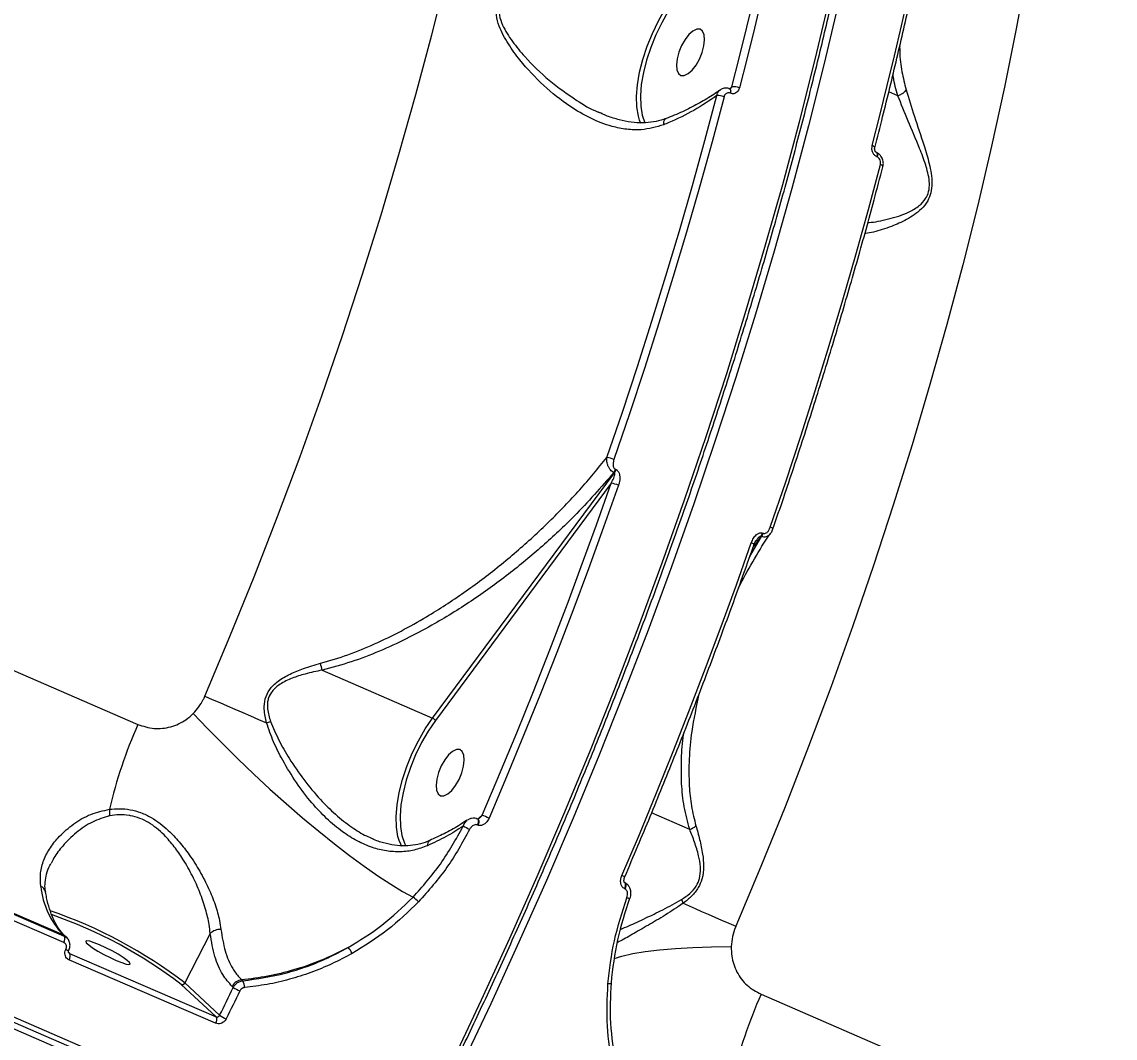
# Model space of a CAD drawing. Header units: millimetres. Extents: x -8092 to 6423, y -6886 to 5604.
# Drawn here: x 808.1 to 1005.1, y -2738.1 to -2555 of the extents above; entities that cross this region are included whole.
import ezdxf

# ---------------------------------------------------------------- set-up
doc = ezdxf.new("R2010")
doc.units = ezdxf.units.MM
for name, color, linetype in [('DIKOM_ОБЪЕКТ', 7, 'Continuous'), ('DIKOM_РАЗМЕР_ЗОНА', 7, 'Continuous'), ('DIKOM_РАЗМЕР_ОБЪЕКТА', 7, 'Continuous')]:
    doc.layers.add(name, color=color, linetype=linetype)
doc.styles.add('style1', font='arial.ttf', dxfattribs={"width": 0.8})
doc.dimstyles.new('1-50', dxfattribs={"dimtxt": 300, "dimasz": 200, "dimexe": 100, "dimexo": 0, "dimgap": 100, "dimtad": 1, "dimtxsty": 'style1', "dimcen": 200, "dimclrd": 7, "dimclre": 7, "dimclrt": 7, "dimadec": 1, "dimazin": 2, "dimtfac": 1, "dimtmove": 0, "dimatfit": 2, "dimfxl": 0, "dimlwd": 25, "dimlwe": 18, "dimarcsym": 0})

# ---------------------------------------------------------------- blocks, each defined once
blk = doc.blocks.new('*D9')
at = {"layer": 'Defpoints', "color": 0, "transparency": 16777216}
for p in [(-8092.06, -86.27), (4664.84, -1471.84), (4664.84, -6785.92)]:
    blk.add_point(p, dxfattribs=at)
at = {"layer": 'DIKOM_РАЗМЕР_ЗОНА', "color": 7, "lineweight": 18, "transparency": 16777216}
for p, q in [((-8092.06, -86.27), (-8092.06, -6885.92)), ((4664.84, -1471.84), (4664.84, -6885.92))]:
    blk.add_line(p, q, dxfattribs=at)
at = {"layer": 'DIKOM_РАЗМЕР_ЗОНА', "color": 7, "lineweight": 25, "transparency": 16777216}
blk.add_line((-7892.06, -6785.92), (4464.84, -6785.92), dxfattribs=at)
at = {"layer": 'DIKOM_РАЗМЕР_ЗОНА', "color": 7, "transparency": 16777216}
for points in [[(-7892.06, -6752.58), (-7892.06, -6819.25), (-8092.06, -6785.92)], [(4464.84, -6752.58), (4464.84, -6819.25), (4664.84, -6785.92)]]:
    blk.add_solid(points, dxfattribs=at)
at = {"layer": 'DIKOM_РАЗМЕР_ЗОНА', "color": 7, "transparency": 16777216, "insert": (-2159.84, -6532.75), "char_height": 300, "attachment_point": 5, "style": 'style1'}
blk.add_mtext('12760', dxfattribs=at)
blk = doc.blocks.new('*D10')
at = {"layer": 'Defpoints', "color": 0, "transparency": 16777216}
for p in [(-65.22, 5603.5), (2870.75, -5504.88), (6323.39, -5504.88)]:
    blk.add_point(p, dxfattribs=at)
at = {"layer": 'DIKOM_РАЗМЕР_ЗОНА', "color": 7, "lineweight": 18, "transparency": 16777216}
for p, q in [((-65.22, 5603.5), (6423.39, 5603.5)), ((2870.75, -5504.88), (6423.39, -5504.88))]:
    blk.add_line(p, q, dxfattribs=at)
at = {"layer": 'DIKOM_РАЗМЕР_ЗОНА', "color": 7, "lineweight": 25, "transparency": 16777216}
blk.add_line((6323.39, 5403.5), (6323.39, -5304.88), dxfattribs=at)
at = {"layer": 'DIKOM_РАЗМЕР_ЗОНА', "color": 7, "transparency": 16777216}
for points in [[(6290.06, 5403.5), (6356.72, 5403.5), (6323.39, 5603.5)], [(6290.06, -5304.88), (6356.72, -5304.88), (6323.39, -5504.88)]]:
    blk.add_solid(points, dxfattribs=at)
at = {"layer": 'DIKOM_РАЗМЕР_ЗОНА', "color": 7, "transparency": 16777216, "insert": (6070.22, 308.83), "char_height": 300, "attachment_point": 5, "rotation": 90, "style": 'style1'}
blk.add_mtext('11100', dxfattribs=at)
blk = doc.blocks.new('*D11')
at = {"layer": 'Defpoints', "color": 0, "transparency": 16777216}
for p in [(-6092.06, -310.77), (2568.27, -2361.54), (2568.27, -4925.78)]:
    blk.add_point(p, dxfattribs=at)
at = {"layer": 'DIKOM_РАЗМЕР_ОБЪЕКТА', "color": 7, "lineweight": 18, "transparency": 16777216}
for p, q in [((-6092.06, -310.77), (-6092.06, -5025.78)), ((2568.27, -2361.54), (2568.27, -5025.78))]:
    blk.add_line(p, q, dxfattribs=at)
at = {"layer": 'DIKOM_РАЗМЕР_ОБЪЕКТА', "color": 7, "lineweight": 25, "transparency": 16777216}
blk.add_line((-5892.06, -4925.78), (2368.27, -4925.78), dxfattribs=at)
at = {"layer": 'DIKOM_РАЗМЕР_ОБЪЕКТА', "color": 7, "transparency": 16777216}
for points in [[(-5892.06, -4892.44), (-5892.06, -4959.11), (-6092.06, -4925.78)], [(2368.27, -4892.44), (2368.27, -4959.11), (2568.27, -4925.78)]]:
    blk.add_solid(points, dxfattribs=at)
at = {"layer": 'DIKOM_РАЗМЕР_ОБЪЕКТА', "color": 7, "transparency": 16777216, "insert": (-2605.9, -4672.61), "char_height": 300, "attachment_point": 5, "style": 'style1'}
blk.add_mtext('8660', dxfattribs=at)
blk = doc.blocks.new('*D12')
at = {"layer": 'Defpoints', "color": 0, "transparency": 16777216}
for p in [(529.59, 4103.5), (2292.6, -3779.74), (5226.02, -3779.74)]:
    blk.add_point(p, dxfattribs=at)
at = {"layer": 'DIKOM_РАЗМЕР_ОБЪЕКТА', "color": 7, "lineweight": 18, "transparency": 16777216}
for p, q in [((529.59, 4103.5), (5326.02, 4103.5)), ((2292.6, -3779.74), (5326.02, -3779.74))]:
    blk.add_line(p, q, dxfattribs=at)
at = {"layer": 'DIKOM_РАЗМЕР_ОБЪЕКТА', "color": 7, "lineweight": 25, "transparency": 16777216}
blk.add_line((5226.02, 3903.5), (5226.02, -3579.74), dxfattribs=at)
at = {"layer": 'DIKOM_РАЗМЕР_ОБЪЕКТА', "color": 7, "transparency": 16777216}
for points in [[(5192.69, 3903.5), (5259.35, 3903.5), (5226.02, 4103.5)], [(5192.69, -3579.74), (5259.35, -3579.74), (5226.02, -3779.74)]]:
    blk.add_solid(points, dxfattribs=at)
at = {"layer": 'DIKOM_РАЗМЕР_ОБЪЕКТА', "color": 7, "transparency": 16777216, "insert": (4972.85, 245.42), "char_height": 300, "attachment_point": 5, "rotation": 90, "style": 'style1'}
blk.add_mtext('7880', dxfattribs=at)

msp = doc.modelspace()

# ---------------------------------------------------------------- linework, layer by layer
at = {"layer": 'DIKOM_ОБЪЕКТ', "color": 7, "linetype": 'Continuous', "lineweight": 15}
for p, q in [((540.158, -2556.464), (829.015, -2681.562)), ((935.571, -2567.101), (936.025, -2566.723)), ((935.626, -2567.11), (935.599, -2567.098)), ((935.74, -2567.883), (935.713, -2567.871)), ((965.912, -2568.322), (964.268, -2567.61)), ((912.022, -2571.297), (912.555, -2571.497)), ((919.6, -2573.309), (919.37, -2572.719)), ((962.063, -2578.559), (962.036, -2578.547)), ((962.177, -2579.332), (962.15, -2579.321)), ((474.73, -2591.438), (874.178, -2764.431)), ((475.464, -2590.83), (874.912, -2763.823)), ((874.002, -2765.588), (474.554, -2592.595)), ((882.098, -2680.407), (914.848, -2636.227)), ((914.848, -2636.227), (914.748, -2636.184)), ((915.043, -2635.616), (915.143, -2635.659)), ((914.293, -2638.117), (882.594, -2680.878)), ((939.247, -2651.286), (941.358, -2647.708)), ((941.258, -2647.665), (939.864, -2649.545)), ((941.358, -2647.708), (941.258, -2647.665)), ((941.553, -2647.097), (941.653, -2647.14)), ((862.198, -2671.789), (882.098, -2680.407)), ((815.518, -2719.461), (747.018, -2689.795)), ((747.239, -2690), (815.74, -2719.667)), ((815.64, -2720.823), (747.139, -2691.156)), ((891.032, -2697.907), (893.568, -2691.93)), ((890.198, -2698.594), (891.032, -2697.907)), ((928.409, -2700.463), (921.543, -2697.49)), ((890.242, -2698.613), (890.164, -2698.58)), ((890.247, -2699.701), (890.17, -2699.667)), ((871.213, -2702.078), (871.408, -2702.161)), ((877.036, -2702.973), (877.297, -2703.456)), ((881.585, -2702.499), (881.613, -2702.486)), ((916.729, -2710.085), (916.652, -2710.051)), ((916.735, -2711.172), (916.657, -2711.138)), ((815.74, -2719.667), (815.518, -2719.461)), ((816.193, -2719.962), (815.971, -2719.756)), ((842.038, -2719.229), (837.452, -2728.123)), ((816.542, -2722.644), (816.7, -2722.791)), ((816.7, -2722.791), (843.109, -2734.228)), ((843.007, -2735.389), (816.597, -2723.952)), ((847.708, -2727.564), (847.893, -2727.736)), ((843.109, -2734.228), (836.812, -2728.385)), ((837.452, -2728.123), (843.731, -2733.95)), ((846.194, -2728.929), (845.993, -2728.743)), ((941.257, -2730.171), (1230.114, -2855.269))]:
    msp.add_line(p, q, dxfattribs=at)
at = {"layer": 'DIKOM_ОБЪЕКТ', "color": 7, "linetype": 'Continuous', "lineweight": 15, "flags": 128}
for points in [[(936.025, -2566.723), (937.396, -2561.333), (938.725, -2555.955), (940.011, -2550.593), (941.255, -2545.245), (942.455, -2539.913), (943.613, -2534.599), (944.727, -2529.303), (945.798, -2524.027)], [(947.159, -2524.134), (946.086, -2529.424), (944.969, -2534.732), (943.808, -2540.059), (942.605, -2545.403), (941.358, -2550.764), (940.069, -2556.14), (938.737, -2561.529), (937.363, -2566.933)], [(961.297, -2577.298), (962.671, -2571.895), (964.003, -2566.505), (965.292, -2561.129), (966.539, -2555.769), (967.742, -2550.424), (968.902, -2545.097), (970.019, -2539.789), (971.093, -2534.5)], [(989.169, -2545.896), (987.235, -2556.308), (985.109, -2566.811), (982.795, -2577.396), (980.294, -2588.053), (977.609, -2598.772), (974.742, -2609.543), (971.695, -2620.356), (968.472, -2631.202), (965.076, -2642.07), (961.509, -2652.949), (957.775, -2663.831), (953.878, -2674.704), (949.821, -2685.558), (945.608, -2696.385), (941.243, -2707.172), (936.73, -2717.911)], [(841.077, -2676.485), (845.59, -2665.747), (849.955, -2654.959), (854.168, -2644.133), (858.225, -2633.278), (862.123, -2622.405), (865.856, -2611.524), (869.423, -2600.644), (872.819, -2589.777), (876.042, -2578.931), (879.089, -2568.118), (881.956, -2557.346), (884.641, -2546.627)], [(874.912, -2763.823), (880.375, -2753.029), (885.715, -2742.134), (890.926, -2731.149), (896.004, -2720.081), (900.946, -2708.941), (905.746, -2697.738), (910.402, -2686.48), (914.908, -2675.178), (919.261, -2663.842), (923.458, -2652.48), (927.494, -2641.102), (931.368, -2629.718), (935.074, -2618.338), (938.611, -2606.971), (941.974, -2595.626), (945.162, -2584.314), (948.172, -2573.043), (951.001, -2561.823), (953.646, -2550.664)], [(955.297, -2551.379), (952.651, -2562.538), (949.823, -2573.758), (946.813, -2585.028), (943.625, -2596.341), (940.261, -2607.686), (936.725, -2619.053), (933.018, -2630.433), (929.145, -2641.817), (925.108, -2653.195), (920.912, -2664.557), (916.558, -2675.893), (912.052, -2687.195), (907.397, -2698.452), (902.596, -2709.656), (897.655, -2720.796), (892.576, -2731.864), (887.365, -2742.849), (882.026, -2753.744), (876.563, -2764.538)], [(919.37, -2572.719), (919.163, -2572.006), (918.894, -2570.337), (918.842, -2568.434), (919.007, -2566.341), (919.386, -2564.107), (919.97, -2561.785), (920.745, -2559.429), (921.694, -2557.094), (922.793, -2554.835), (924.018, -2552.704), (925.34, -2550.751)], [(925.838, -2551.22), (924.556, -2553.113), (923.369, -2555.179), (922.302, -2557.37), (921.383, -2559.634), (920.631, -2561.919), (920.065, -2564.17), (919.697, -2566.336), (919.537, -2568.366), (919.587, -2570.211), (919.848, -2571.83), (920.313, -2573.184), (920.36, -2573.284)], [(928.852, -2563.702), (929.552, -2562.804), (930.171, -2561.719), (930.661, -2560.536), (930.981, -2559.351), (931.105, -2558.259), (931.023, -2557.35), (930.742, -2556.696), (930.284, -2556.351), (929.688, -2556.342), (929, -2556.671), (928.277, -2557.311), (927.577, -2558.21), (926.958, -2559.294), (926.468, -2560.477), (926.149, -2561.662), (926.025, -2562.754), (926.106, -2563.663), (926.387, -2564.317), (926.845, -2564.662), (927.441, -2564.671), (928.129, -2564.342), (928.852, -2563.702)], [(935.599, -2567.098), (935.605, -2567.101), (935.688, -2567.173), (935.743, -2567.294), (935.766, -2567.458), (935.756, -2567.654), (935.713, -2567.871)], [(935.624, -2567.109), (935.633, -2567.113), (935.716, -2567.185), (935.77, -2567.306), (935.793, -2567.469), (935.783, -2567.666), (935.74, -2567.883)], [(913.514, -2633.474), (916.296, -2625.298), (918.993, -2617.124), (921.602, -2608.954), (924.123, -2600.792), (926.555, -2592.642), (928.896, -2584.508), (931.146, -2576.392), (933.304, -2568.298)], [(934.6, -2568.523), (932.438, -2576.635), (930.183, -2584.769), (927.836, -2592.921), (925.399, -2601.089), (922.873, -2609.269), (920.257, -2617.457), (917.555, -2625.65), (914.766, -2633.843)], [(961.753, -2577.695), (961.755, -2577.661), (961.73, -2577.594), (961.669, -2577.521), (961.574, -2577.446), (961.448, -2577.37), (961.297, -2577.298)], [(962.033, -2578.546), (962.042, -2578.55), (962.125, -2578.622), (962.18, -2578.743), (962.203, -2578.907), (962.193, -2579.103), (962.15, -2579.321)], [(962.063, -2578.559), (962.069, -2578.562), (962.152, -2578.634), (962.207, -2578.755), (962.23, -2578.919), (962.22, -2579.115), (962.177, -2579.332)], [(942.926, -2646.038), (945.714, -2637.845), (948.417, -2629.652), (951.032, -2621.464), (953.559, -2613.284), (955.996, -2605.116), (958.342, -2596.964), (960.597, -2588.83), (962.759, -2580.719)], [(963.216, -2581.113), (963.216, -2581.064), (963.184, -2581), (963.12, -2580.931), (963.026, -2580.859), (962.904, -2580.788), (962.759, -2580.719)], [(915.578, -2638.497), (912.903, -2646.03), (910.157, -2653.557), (907.342, -2661.074), (904.458, -2668.58), (901.507, -2676.071), (898.49, -2683.545), (895.408, -2690.999), (892.262, -2698.429)], [(906.498, -2659.526), (908.884, -2653.141), (911.623, -2645.632), (914.293, -2638.117)], [(916.196, -2708.795), (919.342, -2701.364), (922.424, -2693.91), (925.441, -2686.436), (928.392, -2678.945), (931.275, -2671.439), (934.091, -2663.922), (936.836, -2656.395), (939.512, -2648.862)], [(893.568, -2691.93), (894.17, -2690.494), (897.245, -2683.058), (900.255, -2675.602), (903.199, -2668.128), (906.076, -2660.641), (906.498, -2659.526)], [(841.077, -2676.485), (842.398, -2677.057), (843.743, -2677.639), (845.109, -2678.229), (846.494, -2678.826), (847.897, -2679.431), (849.314, -2680.041), (850.743, -2680.656), (852.183, -2681.274)], [(838.991, -2679.601), (841.541, -2682.289), (844.224, -2685.02), (847.014, -2687.765), (849.883, -2690.499), (852.803, -2693.194), (855.745, -2695.824), (858.68, -2698.361), (861.579, -2700.783), (864.413, -2703.063), (867.155, -2705.181), (869.777, -2707.115), (872.254, -2708.846), (874.561, -2710.357), (876.674, -2711.633), (878.575, -2712.662)], [(876.076, -2702.476), (875.864, -2701.751), (875.593, -2700.074), (875.541, -2698.161), (875.709, -2696.056), (876.092, -2693.81), (876.682, -2691.476), (877.465, -2689.108), (878.423, -2686.763), (879.532, -2684.496), (880.767, -2682.361), (882.098, -2680.407)], [(882.594, -2680.878), (881.303, -2682.773), (880.106, -2684.844), (879.03, -2687.042), (878.102, -2689.316), (877.342, -2691.612), (876.77, -2693.876), (876.398, -2696.053), (876.236, -2698.094), (876.286, -2699.949), (876.549, -2701.575), (877.017, -2702.934), (877.036, -2702.973)], [(885.551, -2693.439), (886.25, -2692.54), (886.87, -2691.456), (887.36, -2690.273), (887.679, -2689.088), (887.803, -2687.996), (887.722, -2687.087), (887.441, -2686.433), (886.983, -2686.088), (886.386, -2686.079), (885.699, -2686.408), (884.976, -2687.048), (884.276, -2687.946), (883.656, -2689.031), (883.167, -2690.214), (882.847, -2691.399), (882.723, -2692.491), (882.805, -2693.4), (883.086, -2694.054), (883.544, -2694.399), (884.14, -2694.408), (884.828, -2694.079), (885.551, -2693.439)], [(890.164, -2698.58), (890.218, -2698.615), (890.295, -2698.735), (890.33, -2698.917), (890.319, -2699.146), (890.264, -2699.403), (890.17, -2699.667)], [(890.243, -2698.614), (890.296, -2698.648), (890.373, -2698.769), (890.407, -2698.951), (890.397, -2699.18), (890.342, -2699.437), (890.247, -2699.701)], [(876.556, -2703.556), (876.347, -2703.152), (876.076, -2702.476)], [(916.656, -2710.053), (916.705, -2710.086), (916.783, -2710.207), (916.817, -2710.389), (916.807, -2710.617), (916.752, -2710.874), (916.657, -2711.138)], [(916.729, -2710.085), (916.783, -2710.119), (916.86, -2710.24), (916.895, -2710.422), (916.884, -2710.651), (916.83, -2710.908), (916.735, -2711.172)], [(927.24, -2713.78), (928.303, -2714.245), (929.405, -2714.727), (930.544, -2715.224), (931.718, -2715.735), (932.926, -2716.261), (934.165, -2716.799), (935.433, -2717.349), (936.73, -2717.911)], [(815.971, -2719.756), (815.823, -2719.634), (815.518, -2719.461)], [(822.096, -2721.263), (821.111, -2720.867), (820.328, -2720.616), (819.811, -2720.532), (819.601, -2720.62), (819.716, -2720.874), (820.147, -2721.273), (820.857, -2721.785), (821.79, -2722.369), (822.871, -2722.976), (824.011, -2723.558), (825.119, -2724.068), (826.104, -2724.464), (826.887, -2724.715), (827.404, -2724.8), (827.614, -2724.712), (827.499, -2724.457), (827.069, -2724.058), (826.358, -2723.546), (825.425, -2722.963), (824.344, -2722.355), (823.204, -2721.773), (822.096, -2721.263)], [(914.79, -2723.692), (916.204, -2723.274), (918.143, -2722.847), (920.416, -2722.476), (923, -2722.165), (925.87, -2721.916), (928.997, -2721.733), (932.351, -2721.617), (935.898, -2721.569)], [(843.731, -2733.95), (844.04, -2733.323), (844.349, -2732.696), (844.658, -2732.069), (844.966, -2731.442), (845.273, -2730.814), (845.581, -2730.186), (845.888, -2729.558), (846.194, -2728.929)], [(847.378, -2729.552), (847.071, -2730.182), (846.763, -2730.812), (846.455, -2731.442), (846.147, -2732.071), (845.838, -2732.7), (845.529, -2733.329), (845.219, -2733.957), (844.909, -2734.585)], [(914.238, -2728.107), (914.282, -2728.145), (914.292, -2728.182), (914.266, -2728.215), (914.206, -2728.245), (914.114, -2728.269), (913.993, -2728.287), (913.847, -2728.299), (913.682, -2728.303)]]:
    msp.add_lwpolyline(points, dxfattribs=at)
at = {"layer": 'DIKOM_ОБЪЕКТ', "color": 7, "linetype": 'Continuous', "lineweight": 15}
for centre, radius, start, end in [((936.336, -2569.113), 2.41, 64.77386, 97.39472), ((933.527, -2570.858), 2.57, 65.31763, 94.98278), ((912.799, -2638.21), 4.79, 65.74764, 81.41749), ((913.006, -2634.918), 2.153, 323.97669, 341.08051), ((913.102, -2634.959), 2.158, 323.9964, 341.0608), ((913.593, -2642.847), 4.782, 65.47376, 81.58988), ((942.732, -2646.864), 0.849, 37.22316, 76.79489), ((939.324, -2649.691), 0.85, 37.789, 77.21013), ((939.505, -2646.393), 2.165, 324.02494, 341.03225), ((939.605, -2646.436), 2.165, 324.02494, 341.03225), ((816.289, -2681.423), 46.909, 11.85202, 13.39763), ((881.759, -2681.261), 0.919, 24.60459, 68.32469), ((908.223, -2716.71), 86.656, 156.07087, 166.74959), ((845.688, -2660.7), 21.575, 287.51942, 289.56627), ((820.506, -2697.57), 3.445, 352.32462, 12.09921), ((857.28, -2779.019), 87.855, 66.53567, 67.40735), ((877.407, -2722.026), 24.348, 62.20905, 65.2732), ((927.582, -2697.658), 2.924, 286.41706, 311.87081), ((882.076, -2703.283), 0.925, 122.04644, 187.26739), ((911.227, -2720.679), 12.881, 64.80769, 67.31168), ((826.534, -2709.125), 15.106, 186.07333, 223.1752), ((811.041, -2712.007), 1.367, 12.28251, 69.81007), ((875.468, -2717.171), 5.476, 41.80726, 55.43721), ((918.654, -2708.78), 4.273, 248.753, 256.32226), ((923.932, -2714.801), 3.462, 17.15498, 29.64471), ((785.616, -2795.674), 85.147, 52.49842, 71.09316), ((786.462, -2794.032), 82.733, 52.51241, 70.98406), ((814.676, -2720.157), 1.171, 325.35583, 24.76104), ((843.797, -2720.963), 2.47, 85.97029, 135.41917), ((864.77, -2723.952), 3.04, 21.97363, 46.51198), ((816.618, -2721.101), 1.141, 238.5976, 267.43034), ((815.633, -2723.282), 1.175, 325.19951, 24.70494), ((847.931, -2729.724), 2.172, 95.89046, 153.13571), ((836.989, -2727.903), 0.513, 249.90105, 334.57912), ((850.3, -2722.565), 7.574, 237.17281, 247.30916), ((846.404, -2728.789), 1.824, 355.03791, 35.26409), ((1020.46, -2765.318), 86.651, 156.0706, 166.74986), ((842.042, -2734.719), 1.175, 325.21332, 24.69114), ((847.486, -2728.394), 6.705, 235.94474, 247.40122)]:
    msp.add_arc(centre, radius, start, end, dxfattribs=at)
for points, knots in [([(875.464, -2763.97), (876.377, -2762.188), (879.023, -2757.017), (883.321, -2748.387), (888.317, -2738.058), (893.195, -2727.648), (897.954, -2717.169), (902.59, -2706.627), (907.098, -2696.031), (911.476, -2685.387), (915.72, -2674.706), (919.828, -2663.993), (923.795, -2653.258), (927.62, -2642.508), (931.299, -2631.752), (934.83, -2620.997), (938.209, -2610.253), (941.434, -2599.525), (944.503, -2588.824), (947.414, -2578.156), (950.164, -2567.53), (952.752, -2556.954), (955.174, -2546.436), (957.43, -2535.983), (959.518, -2525.604), (961.436, -2515.306), (963.183, -2505.097), (964.756, -2494.985), (966.157, -2484.977), (967.382, -2475.08), (968.431, -2465.303), (969.304, -2455.652), (969.999, -2446.134), (970.517, -2436.757), (970.856, -2427.529), (971.016, -2418.454), (970.998, -2409.542), (970.8, -2400.797), (970.424, -2392.227), (969.869, -2383.839), (969.136, -2375.637), (968.226, -2367.63), (967.138, -2359.822), (965.873, -2352.219), (964.433, -2344.827), (962.819, -2337.652), (961.03, -2330.7), (959.07, -2323.975), (956.938, -2317.482), (954.638, -2311.228), (952.169, -2305.216), (949.535, -2299.451), (946.736, -2293.937), (943.776, -2288.68), (940.656, -2283.684), (937.381, -2278.948), (933.945, -2274.493), (930.858, -2270.829), (928.855, -2268.763), (928.106, -2267.99)], [0, 0, 0, 0, 0.0093745, 0.0271863, 0.0449982, 0.0628103, 0.0806223, 0.0984341, 0.1162461, 0.1340579, 0.1518697, 0.1696817, 0.1874938, 0.205306, 0.2231182, 0.2409305, 0.2587432, 0.2765562, 0.2943691, 0.3121826, 0.3299962, 0.34781, 0.3656246, 0.3834392, 0.4012543, 0.4190698, 0.4368861, 0.4547026, 0.4725197, 0.4903375, 0.5081561, 0.5259751, 0.5437949, 0.5616157, 0.5794368, 0.5972593, 0.6150822, 0.6329063, 0.6507312, 0.6685569, 0.6863837, 0.7042114, 0.7220397, 0.739869, 0.7576987, 0.7755291, 0.7933594, 0.8111899, 0.8290198, 0.8468486, 0.8646758, 0.8825006, 0.9003224, 0.9181399, 0.9359523, 0.9537586, 0.9715573, 0.9893479, 1, 1, 1, 1]), ([(961.753, -2577.695), (962.229, -2575.833), (963.609, -2570.433), (965.771, -2561.533), (968.178, -2551.021), (970.083, -2542.163), (971.159, -2536.824), (971.538, -2534.945)], [0, 0, 0, 0, 0.1293237, 0.3750564, 0.6207998, 0.8665445, 1, 1, 1, 1]), ([(923.728, -2573.552), (922.386, -2573.943), (920.208, -2574.577), (917.048, -2574.432), (913.992, -2573.831), (910.523, -2572.481), (906.359, -2570.046), (902.005, -2566.553), (898.333, -2562.668), (895.673, -2559.023), (894.192, -2556.305), (893.527, -2553.937), (893.545, -2552.127), (894.24, -2550.404), (895.794, -2548.763), (898.092, -2547.305), (901.423, -2545.732), (905.63, -2544.165), (909.005, -2543.196), (910.708, -2542.708)], [0, 0, 0, 0, 0.0742577, 0.1205068, 0.1678169, 0.2375792, 0.309445, 0.4056718, 0.5047059, 0.5602511, 0.6168569, 0.6484795, 0.6753876, 0.7024597, 0.7386865, 0.7871113, 0.8368184, 0.9176534, 1, 1, 1, 1]), ([(911.177, -2544.617), (909.504, -2544.978), (906.129, -2545.704), (901.936, -2546.899), (898.564, -2548.154), (896.271, -2549.326), (894.692, -2550.736), (894.018, -2552.282), (894.069, -2553.937), (894.838, -2556.102), (896.435, -2558.612), (899.225, -2561.976), (903.063, -2565.67), (907.532, -2568.882), (910.578, -2570.761), (911.948, -2571.269), (912.022, -2571.297)], [0, 0, 0, 0, 0.1078205, 0.2173876, 0.2807161, 0.3450998, 0.3901163, 0.4226906, 0.4552488, 0.4947602, 0.5669339, 0.6411624, 0.7698283, 0.9015444, 0.9946696, 1, 1, 1, 1]), ([(966.237, -2559.392), (966.236, -2559.746), (966.235, -2561.306), (966.573, -2563.953), (967.127, -2566.18), (967.394, -2567.257)], [0, 0, 0, 0, 0.1319016, 0.58041, 1, 1, 1, 1]), ([(965.915, -2568.322), (965.595, -2567.229), (965.221, -2565.951), (965.064, -2564.623), (965.041, -2564.43)], [0, 0, 0, 0, 0.8546942, 1, 1, 1, 1]), ([(933.858, -2567.287), (933.779, -2567.349), (932.978, -2567.976), (931.214, -2569.072), (928.559, -2570.54), (926.189, -2571.662), (924.652, -2572.238), (924.149, -2572.427)], [0, 0, 0, 0, 0.030343, 0.3085214, 0.5868299, 0.8649559, 1, 1, 1, 1]), ([(933.304, -2568.298), (933.345, -2568.131), (933.434, -2567.768), (933.653, -2567.427), (933.841, -2567.328), (933.874, -2567.311)], [0, 0, 0, 0, 0.4162819, 0.8986062, 1, 1, 1, 1]), ([(935.593, -2567.113), (935.553, -2567.09), (935.305, -2566.952), (934.784, -2566.927), (934.223, -2567.04), (933.97, -2567.246), (933.89, -2567.312)], [0, 0, 0, 0, 0.07659407, 0.46276917, 0.82975123, 1, 1, 1, 1]), ([(935.713, -2567.871), (935.621, -2567.843), (935.436, -2567.785), (935.153, -2567.838), (934.9, -2567.99), (934.702, -2568.227), (934.632, -2568.429), (934.6, -2568.523)], [0, 0, 0, 0, 0.1951848, 0.3900824, 0.5933173, 0.8111425, 1, 1, 1, 1]), ([(935.743, -2567.082), (935.727, -2567.094), (935.681, -2567.13), (935.688, -2567.128), (935.639, -2567.111), (935.622, -2567.106)], [0, 0, 0, 0, 0.254436, 0.7517292, 1, 1, 1, 1]), ([(937.363, -2566.933), (937.316, -2567.07), (937.217, -2567.365), (936.932, -2567.71), (936.563, -2567.933), (936.149, -2568.01), (935.876, -2567.925), (935.74, -2567.883)], [0, 0, 0, 0, 0.1890198, 0.4044984, 0.6068097, 0.803351, 1, 1, 1, 1]), ([(935.745, -2567.084), (935.746, -2567.083), (935.813, -2567.038), (935.913, -2566.914), (935.989, -2566.785), (936.025, -2566.723)], [0, 0, 0, 0, 0.0122317, 0.5287511, 1, 1, 1, 1]), ([(967.394, -2567.257), (967.875, -2568.829), (968.847, -2572.01), (970.408, -2576.528), (971.458, -2580.03), (971.939, -2582.333), (972.109, -2584.109), (971.926, -2585.842), (971.262, -2587.46), (970.164, -2588.763), (968.842, -2589.816), (967.005, -2590.915), (964.417, -2592.077), (961.985, -2592.804), (960.47, -2593.119), (960.023, -2593.131), (959.963, -2593.132)], [0, 0, 0, 0, 0.13331944, 0.26988438, 0.34892369, 0.38894973, 0.43013838, 0.4686838, 0.50731027, 0.55915986, 0.61063141, 0.66221771, 0.76908262, 0.91374105, 0.98842967, 1, 1, 1, 1]), ([(967.394, -2567.257), (967.367, -2567.305), (967.278, -2567.46), (967.019, -2567.748), (966.55, -2568.089), (966.127, -2568.245), (965.915, -2568.322)], [0, 0, 0, 0, 0.1074973, 0.349463, 0.6747372, 1, 1, 1, 1]), ([(933.304, -2568.298), (931.964, -2569.21), (929.338, -2570.998), (925.943, -2572.64), (924.032, -2573.426), (923.728, -2573.552)], [0, 0, 0, 0, 0.4665371, 0.9150135, 1, 1, 1, 1]), ([(960.514, -2591.136), (960.594, -2591.138), (961.589, -2591.166), (963.557, -2590.697), (966.044, -2590.046), (967.939, -2589.324), (969.618, -2588.313), (970.883, -2587.082), (971.533, -2585.642), (971.65, -2584.104), (971.426, -2582.567), (971.136, -2581.501), (970.636, -2579.887), (969.547, -2577.056), (967.725, -2572.808), (966.516, -2569.818), (965.912, -2568.322)], [0, 0, 0, 0, 0.0141245, 0.1762014, 0.2521643, 0.3281715, 0.4035281, 0.4569073, 0.4953867, 0.5337741, 0.5726702, 0.6118183, 0.6182168, 0.70335, 0.8516402, 1, 1, 1, 1]), ([(965.912, -2568.322), (965.912, -2568.322), (965.913, -2568.322), (965.914, -2568.323), (965.915, -2568.322), (965.915, -2568.322)], [0, 0, 0, 0, 0.4170841, 0.79291, 1, 1, 1, 1]), ([(924.167, -2572.413), (924.017, -2572.477), (923.285, -2572.792), (921.869, -2573.077), (919.915, -2573.261), (917.845, -2573.134), (915.707, -2572.697), (913.744, -2572.104), (912.526, -2571.554), (912.02, -2571.325)], [0, 0, 0, 0, 0.03968736, 0.19439537, 0.35718003, 0.52621149, 0.7000306, 0.87556113, 1, 1, 1, 1]), ([(923.728, -2573.552), (923.727, -2573.526), (923.72, -2573.31), (923.763, -2572.941), (923.925, -2572.575), (924.106, -2572.493), (924.187, -2572.457)], [0, 0, 0, 0, 0.0450031, 0.3820371, 0.724726, 1, 1, 1, 1]), ([(962.15, -2579.321), (962.088, -2579.29), (961.888, -2579.191), (961.583, -2578.9), (961.323, -2578.416), (961.206, -2577.847), (961.266, -2577.481), (961.297, -2577.298)], [0, 0, 0, 0, 0.09313326, 0.30391168, 0.53025031, 0.76519614, 1, 1, 1, 1]), ([(962.033, -2578.543), (962.021, -2578.538), (961.995, -2578.528), (961.92, -2578.464), (961.842, -2578.36), (961.771, -2578.212), (961.728, -2578.026), (961.721, -2577.838), (961.747, -2577.74), (961.759, -2577.699)], [0, 0, 0, 0, 0.1089018, 0.2377818, 0.36212, 0.5016635, 0.6687346, 0.8582857, 1, 1, 1, 1]), ([(963.202, -2581.107), (963.221, -2581.05), (963.321, -2580.749), (963.291, -2580.124), (963.025, -2579.381), (962.576, -2578.825), (962.208, -2578.651), (962.054, -2578.579)], [0, 0, 0, 0, 0.0605729, 0.316802, 0.5932141, 0.8307751, 1, 1, 1, 1]), ([(962.759, -2580.719), (962.78, -2580.594), (962.822, -2580.344), (962.742, -2579.955), (962.565, -2579.622), (962.356, -2579.421), (962.218, -2579.353), (962.177, -2579.332)], [0, 0, 0, 0, 0.23363018, 0.46736927, 0.69557977, 0.90875083, 1, 1, 1, 1]), ([(943.407, -2646.351), (944.055, -2644.464), (945.934, -2638.993), (948.931, -2629.935), (952.347, -2619.187), (955.608, -2608.455), (958.712, -2597.748), (961.233, -2588.634), (962.692, -2583.101), (963.216, -2581.113)], [0, 0, 0, 0, 0.0864656, 0.2507516, 0.4150454, 0.5793364, 0.7436339, 0.9079307, 1, 1, 1, 1]), ([(861.921, -2670.554), (863.575, -2670.067), (866.883, -2669.093), (871.71, -2667.086), (876.436, -2664.785), (881.853, -2661.73), (887.807, -2657.855), (894.205, -2653.029), (900.268, -2647.822), (905.018, -2643.177), (909.474, -2638.411), (911.908, -2635.436), (913.514, -2633.474)], [0, 0, 0, 0, 0.0776022, 0.1552635, 0.2354687, 0.3156963, 0.4385191, 0.5613761, 0.6872851, 0.8131993, 0.8767619, 1, 1, 1, 1]), ([(914.748, -2636.184), (914.648, -2636.13), (914.43, -2636.011), (914.103, -2635.698), (913.793, -2635.242), (913.541, -2634.589), (913.462, -2633.971), (913.502, -2633.588), (913.514, -2633.474)], [0, 0, 0, 0, 0.113718, 0.2493535, 0.4227143, 0.6135269, 0.8848778, 1, 1, 1, 1]), ([(914.766, -2633.843), (914.694, -2634.118), (914.588, -2634.518), (914.636, -2635.041), (914.739, -2635.333), (914.882, -2635.526), (914.993, -2635.588), (915.043, -2635.616)], [0, 0, 0, 0, 0.4299833, 0.6258058, 0.7881623, 0.9052563, 1, 1, 1, 1]), ([(914.748, -2636.184), (912.422, -2638.846), (908.412, -2643.439), (901.935, -2649.487), (895.761, -2654.607), (889.122, -2659.405), (882.909, -2663.247), (877.344, -2666.206), (872.506, -2668.422), (867.47, -2670.379), (863.955, -2671.319), (862.198, -2671.789)], [0, 0, 0, 0, 0.17216426, 0.29694683, 0.42172124, 0.54957713, 0.67739329, 0.75694757, 0.83648446, 0.91827403, 1, 1, 1, 1]), ([(914.293, -2638.117), (914.455, -2637.81), (914.69, -2637.364), (914.882, -2636.797), (914.941, -2636.495), (914.928, -2636.325), (914.888, -2636.252), (914.861, -2636.235), (914.848, -2636.227)], [0, 0, 0, 0, 0.4958672, 0.7197604, 0.8702749, 0.9510397, 0.975918, 1, 1, 1, 1]), ([(915.143, -2635.659), (915.221, -2635.703), (915.396, -2635.802), (915.621, -2636.111), (915.789, -2636.589), (915.851, -2637.376), (915.734, -2638.037), (915.594, -2638.451), (915.578, -2638.497)], [0, 0, 0, 0, 0.0933932, 0.208751, 0.3721059, 0.5792785, 0.9536798, 1, 1, 1, 1]), ([(941.653, -2647.14), (941.722, -2647.16), (941.859, -2647.199), (942.104, -2647.139), (942.399, -2646.948), (942.706, -2646.571), (942.85, -2646.221), (942.926, -2646.038)], [0, 0, 0, 0, 0.1206183, 0.240642, 0.4169152, 0.6950126, 1, 1, 1, 1]), ([(942.998, -2647.154), (943.033, -2647.109), (943.22, -2646.875), (943.318, -2646.583), (943.397, -2646.346)], [0, 0, 0, 0, 0.1883905, 1, 1, 1, 1]), ([(937.19, -2657.02), (937.213, -2656.973), (937.972, -2655.368), (939.742, -2652.295), (941.651, -2649.05), (942.823, -2647.38), (942.978, -2647.158)], [0, 0, 0, 0, 0.0139135, 0.4754553, 0.9305311, 1, 1, 1, 1]), ([(939.512, -2648.862), (939.634, -2648.571), (939.87, -2648.008), (940.372, -2647.405), (940.847, -2647.102), (941.233, -2647.006), (941.446, -2647.067), (941.553, -2647.097)], [0, 0, 0, 0, 0.304761, 0.5876218, 0.7664631, 0.882863, 1, 1, 1, 1]), ([(940.016, -2649.178), (940.037, -2649.097), (940.114, -2648.796), (940.287, -2648.557), (940.414, -2648.382)], [0, 0, 0, 0, 0.2682727, 1, 1, 1, 1]), ([(941.258, -2647.665), (941.242, -2647.661), (941.208, -2647.651), (941.133, -2647.666), (940.97, -2647.75), (940.683, -2648.008), (940.506, -2648.292), (940.393, -2648.473)], [0, 0, 0, 0, 0.04119146, 0.0920865, 0.18435936, 0.48122842, 1, 1, 1, 1]), ([(942.987, -2647.165), (942.862, -2647.327), (942.635, -2647.619), (942.18, -2647.798), (941.756, -2647.832), (941.493, -2647.75), (941.358, -2647.708)], [0, 0, 0, 0, 0.3267682, 0.5931997, 0.7911476, 1, 1, 1, 1]), ([(916.71, -2709.023), (917.502, -2707.165), (919.798, -2701.775), (923.5, -2692.817), (927.77, -2682.143), (931.902, -2671.435), (935.824, -2660.891), (938.488, -2653.465), (939.838, -2649.62), (939.995, -2649.17)], [0, 0, 0, 0, 0.0939952, 0.2725881, 0.4511849, 0.6297834, 0.8083836, 0.9775831, 1, 1, 1, 1]), ([(852.183, -2681.274), (851.994, -2680.462), (851.666, -2679.049), (851.846, -2676.944), (852.709, -2675.142), (854.32, -2673.628), (856.428, -2672.432), (859.012, -2671.379), (860.885, -2670.848), (861.921, -2670.554)], [0, 0, 0, 0, 0.1491226, 0.2596447, 0.3716707, 0.4987938, 0.6508245, 0.8069662, 1, 1, 1, 1]), ([(862.198, -2671.789), (861.171, -2672.003), (859.339, -2672.386), (856.781, -2673.181), (854.723, -2674.156), (853.232, -2675.377), (852.637, -2676.454), (852.328, -2677.525), (852.276, -2679.016), (852.679, -2680.288), (852.913, -2681.029)], [0, 0, 0, 0, 0.2010443, 0.3583915, 0.5149411, 0.6384952, 0.7217729, 0.7449519, 0.8512631, 1, 1, 1, 1]), ([(930.076, -2676.102), (929.592, -2678.349), (928.756, -2682.233), (928.245, -2687.771), (928.251, -2692.26), (928.651, -2696.307), (929.239, -2698.656), (929.534, -2699.835)], [0, 0, 0, 0, 0.2805233, 0.48499529, 0.6907785, 0.84479643, 1, 1, 1, 1]), ([(838.991, -2679.601), (839.656, -2678.807), (840.39, -2677.93), (840.939, -2676.797), (841.03, -2676.591), (841.077, -2676.485)], [0, 0, 0, 0, 0.8217753, 0.9079093, 1, 1, 1, 1]), ([(829.015, -2681.562), (829.974, -2681.87), (831.872, -2682.481), (834.923, -2682.134), (837.358, -2681.069), (838.562, -2679.987), (838.991, -2679.601)], [0, 0, 0, 0, 0.28856361, 0.57162879, 0.84704706, 1, 1, 1, 1]), ([(881.158, -2703.4), (880.367, -2703.694), (878.786, -2704.28), (876.295, -2704.57), (873.769, -2704.41), (871.138, -2703.761), (868.482, -2702.602), (865.71, -2700.861), (862.976, -2698.567), (860.183, -2695.597), (857.505, -2692.076), (855.235, -2688.342), (853.377, -2684.75), (852.581, -2682.432), (852.183, -2681.274)], [0, 0, 0, 0, 0.0676072, 0.1352442, 0.2056883, 0.2761667, 0.3555612, 0.4349973, 0.5267488, 0.6185547, 0.7258806, 0.8332517, 0.9166813, 1, 1, 1, 1]), ([(852.913, -2681.029), (853.388, -2682.162), (854.344, -2684.446), (856.396, -2687.937), (858.87, -2691.559), (861.681, -2694.943), (864.59, -2697.831), (867.384, -2700.009), (869.614, -2701.438), (870.872, -2701.942), (871.213, -2702.078)], [0, 0, 0, 0, 0.1255117, 0.2530736, 0.4112097, 0.572333, 0.7063713, 0.84288, 0.9573782, 1, 1, 1, 1]), ([(928.409, -2700.463), (928.043, -2699.112), (927.311, -2696.41), (926.888, -2692.149), (926.913, -2687.796), (927.072, -2684.736), (927.363, -2683.155), (927.382, -2683.051)], [0, 0, 0, 0, 0.2413966, 0.4829768, 0.7326809, 0.9824551, 1, 1, 1, 1]), ([(811.513, -2710.723), (811.452, -2709.917), (811.329, -2708.303), (811.987, -2705.962), (813.159, -2703.739), (814.939, -2701.524), (817.364, -2699.429), (820.387, -2697.618), (822.739, -2697.099), (823.874, -2696.848)], [0, 0, 0, 0, 0.1316576, 0.2634869, 0.3951412, 0.5268728, 0.6882993, 0.8495365, 1, 1, 1, 1]), ([(823.92, -2698.03), (822.864, -2698.349), (820.66, -2699.016), (817.825, -2701.021), (815.55, -2703.259), (814.064, -2705.174), (813.543, -2706.28), (813.383, -2706.619)], [0, 0, 0, 0, 0.2220744, 0.4634809, 0.7115175, 0.9116355, 1, 1, 1, 1]), ([(823.874, -2696.848), (824.475, -2696.792), (825.69, -2696.679), (827.6, -2696.87), (829.538, -2697.398), (831.913, -2698.521), (834.289, -2700.347), (836.519, -2702.714), (838.435, -2705.209), (840.224, -2708.043), (841.783, -2711.082), (842.978, -2714.07), (843.688, -2716.547), (843.893, -2717.963), (843.971, -2718.499)], [0, 0, 0, 0, 0.0603684, 0.1220452, 0.182585, 0.2452029, 0.3548658, 0.4358119, 0.5191059, 0.621341, 0.7266019, 0.8297202, 0.9355796, 1, 1, 1, 1]), ([(842.038, -2719.229), (841.982, -2718.692), (841.835, -2717.291), (841.251, -2714.818), (840.239, -2711.869), (838.87, -2708.825), (837.307, -2706.038), (835.582, -2703.542), (833.589, -2701.215), (831.458, -2699.457), (829.353, -2698.415), (828.156, -2698.076), (826.918, -2697.864), (825.635, -2697.779), (824.497, -2697.945), (823.92, -2698.03)], [0, 0, 0, 0, 0.0653917, 0.1703672, 0.2779439, 0.381812, 0.4884145, 0.5695654, 0.6527975, 0.76042, 0.8151639, 0.8718859, 0.880046, 0.9392001, 1, 1, 1, 1]), ([(890.51, -2698.456), (890.583, -2698.396), (890.783, -2698.23), (890.935, -2698.033), (891.032, -2697.907)], [0, 0, 0, 0, 0.3599994, 1, 1, 1, 1]), ([(878.575, -2712.662), (880.29, -2710.736), (883.763, -2706.837), (886.305, -2702.238), (887.592, -2699.91)], [0, 0, 0, 0, 0.4938216, 1, 1, 1, 1]), ([(887.592, -2699.91), (886.604, -2700.54), (884.619, -2701.804), (882.315, -2702.866), (881.158, -2703.4)], [0, 0, 0, 0, 0.4974126, 1, 1, 1, 1]), ([(888.292, -2698.791), (887.788, -2699.134), (886.511, -2700.004), (884.271, -2701.24), (882.446, -2702.065), (881.571, -2702.46)], [0, 0, 0, 0, 0.2532861, 0.6420443, 1, 1, 1, 1]), ([(887.592, -2699.91), (887.685, -2699.675), (887.858, -2699.241), (888.191, -2698.975), (888.344, -2698.854)], [0, 0, 0, 0, 0.54344924, 1, 1, 1, 1]), ([(890.156, -2698.599), (890.007, -2698.54), (889.677, -2698.41), (889.118, -2698.464), (888.659, -2698.609), (888.439, -2698.786), (888.374, -2698.838)], [0, 0, 0, 0, 0.25232393, 0.55572984, 0.87018277, 1, 1, 1, 1]), ([(890.17, -2699.667), (890.116, -2699.649), (889.978, -2699.602), (889.711, -2699.62), (889.37, -2699.762), (889.019, -2700.055), (888.847, -2700.341), (888.759, -2700.487)], [0, 0, 0, 0, 0.10107186, 0.2613381, 0.46068043, 0.72647606, 1, 1, 1, 1]), ([(890.511, -2698.456), (890.485, -2698.48), (890.421, -2698.54), (890.321, -2698.587), (890.249, -2698.609), (890.218, -2698.609), (890.233, -2698.609), (890.238, -2698.612), (890.239, -2698.613)], [0, 0, 0, 0, 0.1650273, 0.4068617, 0.588458, 0.7432919, 0.9183795, 1, 1, 1, 1]), ([(892.262, -2698.429), (892.144, -2698.656), (891.92, -2699.085), (891.435, -2699.53), (890.962, -2699.755), (890.56, -2699.802), (890.342, -2699.731), (890.247, -2699.701)], [0, 0, 0, 0, 0.2791853, 0.5294266, 0.7216461, 0.8794192, 1, 1, 1, 1]), ([(929.534, -2699.835), (929.763, -2700.64), (930.223, -2702.259), (930.748, -2704.697), (930.99, -2707.1), (930.777, -2709.216), (929.958, -2711.099), (928.751, -2712.589), (927.757, -2713.372), (927.24, -2713.78)], [0, 0, 0, 0, 0.1836411, 0.3692239, 0.50906809, 0.65220453, 0.75084468, 0.87020564, 1, 1, 1, 1]), ([(888.759, -2700.487), (887.479, -2702.808), (884.887, -2707.51), (881.343, -2711.501), (879.55, -2713.521)], [0, 0, 0, 0, 0.493869, 1, 1, 1, 1]), ([(926.941, -2713.089), (927.449, -2712.754), (928.41, -2712.12), (929.586, -2710.832), (930.288, -2709.229), (930.376, -2708.018), (930.305, -2706.641), (929.997, -2704.979), (929.3, -2702.716), (928.706, -2701.214), (928.409, -2700.463)], [0, 0, 0, 0, 0.1298001, 0.2451286, 0.3384724, 0.4557854, 0.4772304, 0.6177253, 0.8086865, 1, 1, 1, 1]), ([(881.603, -2702.452), (881.328, -2702.578), (880.484, -2702.964), (878.995, -2703.308), (877.151, -2703.498), (875.228, -2703.376), (873.263, -2702.929), (871.913, -2702.496), (871.238, -2702.145), (871.214, -2702.132)], [0, 0, 0, 0, 0.0820634, 0.2522179, 0.4293732, 0.6122764, 0.8001601, 0.9927701, 1, 1, 1, 1]), ([(812.403, -2711.722), (812.378, -2711.614), (812.243, -2711.039), (812.276, -2709.97), (812.537, -2708.487), (812.916, -2707.347), (813.282, -2706.723), (813.35, -2706.608)], [0, 0, 0, 0, 0.063086, 0.3340553, 0.6278946, 0.9310078, 1, 1, 1, 1]), ([(916.657, -2711.138), (916.57, -2711.09), (916.37, -2710.98), (916.128, -2710.654), (915.967, -2710.154), (915.956, -2709.494), (916.113, -2709.036), (916.196, -2708.795)], [0, 0, 0, 0, 0.1205658, 0.2783711, 0.4705626, 0.7208348, 1, 1, 1, 1]), ([(916.664, -2710.058), (916.662, -2710.056), (916.658, -2710.051), (916.63, -2710.009), (916.594, -2709.914), (916.565, -2709.745), (916.573, -2709.472), (916.627, -2709.211), (916.7, -2709.058), (916.715, -2709.025)], [0, 0, 0, 0, 0.0680235, 0.144754, 0.254194, 0.3851259, 0.5999568, 0.9167154, 1, 1, 1, 1]), ([(815.971, -2719.756), (815.805, -2719.593), (815.301, -2719.098), (814.535, -2718.066), (813.729, -2716.558), (813.067, -2714.796), (812.633, -2713.151), (812.441, -2712.072), (812.378, -2711.721)], [0, 0, 0, 0, 0.1024869, 0.3106769, 0.5124668, 0.7099243, 0.9056996, 1, 1, 1, 1]), ([(917.63, -2712.927), (917.663, -2712.843), (917.814, -2712.463), (917.856, -2711.788), (917.68, -2711.012), (917.303, -2710.462), (916.958, -2710.15), (916.743, -2710.098), (916.725, -2710.093)], [0, 0, 0, 0, 0.0814596, 0.3695792, 0.5976096, 0.7964639, 0.9827527, 1, 1, 1, 1]), ([(917.105, -2712.762), (917.151, -2712.599), (917.242, -2712.278), (917.214, -2711.821), (917.083, -2711.475), (916.913, -2711.267), (916.785, -2711.199), (916.735, -2711.172)], [0, 0, 0, 0, 0.2734528, 0.5392622, 0.7387019, 0.8989297, 1, 1, 1, 1]), ([(866.863, -2721.746), (868.944, -2720.474), (873.156, -2717.899), (876.754, -2714.421), (878.575, -2712.662)], [0, 0, 0, 0, 0.4941675, 1, 1, 1, 1]), ([(879.55, -2713.521), (877.736, -2715.28), (874.065, -2718.839), (869.765, -2721.479), (867.59, -2722.814)], [0, 0, 0, 0, 0.494176, 1, 1, 1, 1]), ([(913.682, -2728.303), (913.984, -2725.706), (914.594, -2720.447), (916.261, -2715.345), (917.105, -2712.762)], [0, 0, 0, 0, 0.4938401, 1, 1, 1, 1]), ([(917.58, -2712.898), (916.773, -2715.363), (915.138, -2720.355), (914.541, -2725.501), (914.238, -2728.107)], [0, 0, 0, 0, 0.4938492, 1, 1, 1, 1]), ([(927.24, -2713.78), (926.152, -2714.506), (923.948, -2715.976), (920.834, -2717.777), (918.044, -2719.394), (916.184, -2720.46), (915.461, -2720.813), (915.329, -2720.877)], [0, 0, 0, 0, 0.2231996, 0.4519496, 0.6950538, 0.9441727, 1, 1, 1, 1]), ([(915.953, -2718.475), (916.441, -2718.27), (917.752, -2717.718), (920.349, -2716.494), (923.551, -2714.991), (925.804, -2713.727), (926.941, -2713.089)], [0, 0, 0, 0, 0.1750936, 0.470076, 0.7325862, 1, 1, 1, 1]), ([(815.74, -2719.667), (815.862, -2719.721), (816.029, -2719.795), (816.142, -2719.933), (816.171, -2719.969)], [0, 0, 0, 0, 0.7395367, 1, 1, 1, 1]), ([(845.993, -2728.743), (845.395, -2728.074), (844.131, -2726.66), (842.753, -2723.484), (842.279, -2720.661), (842.038, -2719.229)], [0, 0, 0, 0, 0.3069739, 0.6484705, 1, 1, 1, 1]), ([(843.971, -2718.499), (844.185, -2719.829), (844.618, -2722.529), (845.835, -2725.271), (846.952, -2726.823), (847.548, -2727.408), (847.708, -2727.564)], [0, 0, 0, 0, 0.3414963, 0.6929972, 0.9180105, 1, 1, 1, 1]), ([(936.73, -2717.911), (936.707, -2717.965), (936.455, -2718.563), (936.059, -2719.775), (935.952, -2720.963), (935.898, -2721.569)], [0, 0, 0, 0, 0.0468309, 0.5142929, 1, 1, 1, 1]), ([(816.023, -2722.075), (816.064, -2721.97), (816.145, -2721.761), (816.135, -2721.431), (816.025, -2721.138), (815.846, -2720.93), (815.698, -2720.853), (815.64, -2720.823)], [0, 0, 0, 0, 0.2151059, 0.4301204, 0.6449981, 0.8594626, 1, 1, 1, 1]), ([(816.553, -2722.234), (816.583, -2722.182), (816.742, -2721.908), (816.822, -2721.338), (816.683, -2720.626), (816.435, -2720.136), (816.2, -2719.984), (816.173, -2719.966)], [0, 0, 0, 0, 0.0710556, 0.3783255, 0.6579832, 0.9599067, 1, 1, 1, 1]), ([(866.863, -2721.746), (865.272, -2722.541), (862.073, -2724.141), (857.21, -2725.813), (852.402, -2727.011), (849.278, -2727.379), (847.708, -2727.564)], [0, 0, 0, 0, 0.2598504, 0.5228397, 0.7602276, 1, 1, 1, 1]), ([(847.893, -2727.736), (850.472, -2727.374), (854.379, -2726.826), (859.493, -2725.18), (863.272, -2723.659), (865.677, -2722.378), (866.863, -2721.746)], [0, 0, 0, 0, 0.39517, 0.5986698, 0.802167, 1, 1, 1, 1]), ([(935.898, -2721.569), (935.909, -2722.146), (935.941, -2723.764), (936.817, -2726.262), (938.635, -2728.718), (940.377, -2729.684), (941.257, -2730.171)], [0, 0, 0, 0, 0.1529549, 0.4283617, 0.7114321, 1, 1, 1, 1]), ([(816.597, -2723.952), (816.509, -2723.906), (816.288, -2723.79), (816.019, -2723.479), (815.855, -2723.04), (815.841, -2722.545), (815.962, -2722.232), (816.023, -2722.075)], [0, 0, 0, 0, 0.140635, 0.3550973, 0.5698893, 0.7849007, 1, 1, 1, 1]), ([(816.591, -2722.708), (816.58, -2722.702), (816.543, -2722.68), (816.509, -2722.597), (816.501, -2722.45), (816.523, -2722.329), (816.56, -2722.262), (816.571, -2722.242)], [0, 0, 0, 0, 0.1445646, 0.4913755, 0.7175359, 0.9150263, 1, 1, 1, 1]), ([(816.588, -2722.711), (816.596, -2722.721), (816.626, -2722.757), (816.669, -2722.777), (816.7, -2722.791)], [0, 0, 0, 0, 0.2843083, 1, 1, 1, 1]), ([(867.59, -2722.814), (866.379, -2723.46), (863.958, -2724.75), (860.174, -2726.29), (856.279, -2727.532), (852.283, -2728.461), (849.575, -2728.784), (848.221, -2728.946)], [0, 0, 0, 0, 0.197833, 0.3955039, 0.5931682, 0.796586, 1, 1, 1, 1]), ([(846.194, -2728.929), (846.222, -2728.876), (846.355, -2728.627), (846.691, -2728.233), (847.259, -2727.855), (847.681, -2727.775), (847.893, -2727.736)], [0, 0, 0, 0, 0.081912, 0.3880295, 0.6939821, 1, 1, 1, 1]), ([(848.221, -2728.946), (848.115, -2728.967), (847.905, -2729.008), (847.623, -2729.2), (847.457, -2729.4), (847.392, -2729.526), (847.378, -2729.552)], [0, 0, 0, 0, 0.305725, 0.6116743, 0.9180539, 1, 1, 1, 1]), ([(914.535, -2743.145), (914.136, -2740.75), (913.329, -2735.902), (913.564, -2730.855), (913.682, -2728.303)], [0, 0, 0, 0, 0.4941677, 1, 1, 1, 1]), ([(914.238, -2728.107), (914.125, -2730.547), (913.896, -2735.486), (914.688, -2740.231), (915.088, -2742.632)], [0, 0, 0, 0, 0.4941557, 1, 1, 1, 1]), ([(844.909, -2734.585), (844.854, -2734.681), (844.715, -2734.924), (844.38, -2735.237), (843.932, -2735.455), (843.446, -2735.526), (843.153, -2735.435), (843.007, -2735.389)], [0, 0, 0, 0, 0.1418903, 0.3567201, 0.5713367, 0.7857121, 1, 1, 1, 1]), ([(843.109, -2734.228), (843.158, -2734.243), (843.256, -2734.273), (843.415, -2734.248), (843.562, -2734.172), (843.67, -2734.065), (843.713, -2733.982), (843.731, -2733.95)], [0, 0, 0, 0, 0.2139529, 0.4281445, 0.6428089, 0.8579833, 1, 1, 1, 1])]:
    msp.add_open_spline(points, degree=3, knots=knots, dxfattribs=at)

# ---------------------------------------------------------------- dimensions: what is measured, and where the dimension line sits
at = {"layer": 'DIKOM_РАЗМЕР_ЗОНА'}
dim = msp.add_linear_dim(base=(6323.39, -5504.88), p1=(-65.219, 5603.501), p2=(2870.746, -5504.88), angle=90, text='11100', dimstyle='1-50', dxfattribs=at)
dim.commit()
dim.dimension.update_dxf_attribs({"geometry": '*D10', "text_midpoint": (6323.39, 308.825), "dimtype": 160})
dim = msp.add_linear_dim(base=(4664.839, -6785.918), p1=(-8092.064, -86.271), p2=(4664.839, -1471.84), text='12760', dimstyle='1-50', dxfattribs=at)
dim.commit()
dim.dimension.update_dxf_attribs({"geometry": '*D9', "text_midpoint": (-2159.843, -6785.918), "dimtype": 160})
at = {"layer": 'DIKOM_РАЗМЕР_ОБЪЕКТА'}
dim = msp.add_linear_dim(base=(5226.021, -3779.744), p1=(529.595, 4103.501), p2=(2292.598, -3779.744), angle=90, text='7880', dimstyle='1-50', dxfattribs=at)
dim.commit()
dim.dimension.update_dxf_attribs({"geometry": '*D12', "text_midpoint": (5226.021, 245.421), "dimtype": 160})
dim = msp.add_linear_dim(base=(2568.274, -4925.777), p1=(-6092.064, -310.768), p2=(2568.274, -2361.54), text='8660', dimstyle='1-50', dxfattribs=at)
dim.commit()
dim.dimension.update_dxf_attribs({"geometry": '*D11', "text_midpoint": (-2605.904, -4925.777), "dimtype": 160})

doc.saveas('drawing.dxf')
